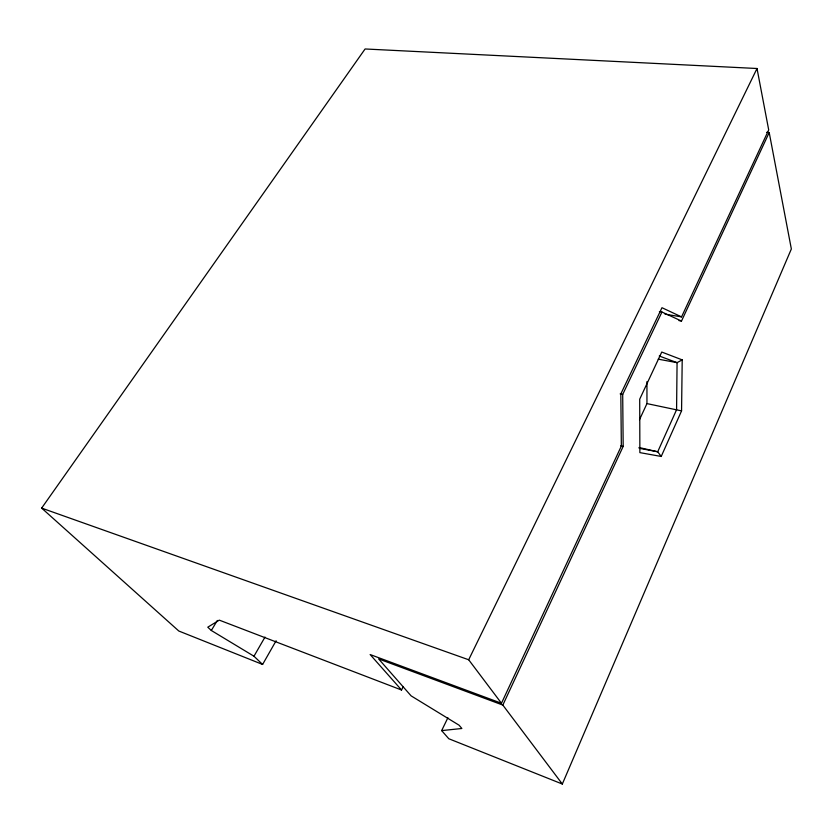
<?xml version="1.0" encoding="UTF-8"?>
<svg xmlns="http://www.w3.org/2000/svg" width="833" height="833" viewBox="0 0 833 833"><rect width="100%" height="100%" fill="white"/><g stroke="black" fill="none" stroke-linecap="round" stroke-linejoin="round"><path stroke-width="1.25" d="M681.561 410.888L682.206 359.877L661.756 352.047L639.702 399.194L639.869 452.621L661.215 456.463L681.561 410.888L646.949 403.599L639.505 419.676M447.894 717.744L441.657 730.603L448.81 738.746L562.327 784.03L791.35 248.973L769.203 132.541L766.61 132.332M403.297 686.548L401.537 690.005L370.144 654.551L501.466 703.26L621.345 446.061L620.824 393.915L661.975 307.71L681.55 316.894L768.703 129.927L757.02 68.504L365.093 48.97L41.65 508.109L178.824 631.029L262.603 664.453L276.108 640.764M562.327 784.03L502.83 705.082L623.178 446.394L622.699 394.436L661.954 312.031L681.498 321.038L769.203 132.541M501.466 703.26L468.687 659.767L757.02 68.504M262.603 664.453L253.971 656.227L264.998 637.078M253.971 656.227L211.322 630.487L217.33 620.46M682.206 359.877L677.073 362.657L658.237 359.158M441.657 730.603L461.867 728.49L459.098 725.21L411.106 695.857L378.651 658.934L502.83 705.082M659.403 311.615L661.954 312.031M665.005 314.166L681.55 316.894M678.968 320.611L681.498 321.038M639.171 448.289L657.706 451.778L661.215 456.463M620.148 393.915L622.699 394.436M639.015 447.498L657.706 451.778L676.573 409.742L677.073 362.657L659.257 356.003M620.658 445.822L623.178 446.394M41.65 508.109L468.687 659.767M401.537 690.005L219.308 620.137L207.781 627.187L211.322 630.487M646.949 381.618L646.949 403.599"/></g></svg>
